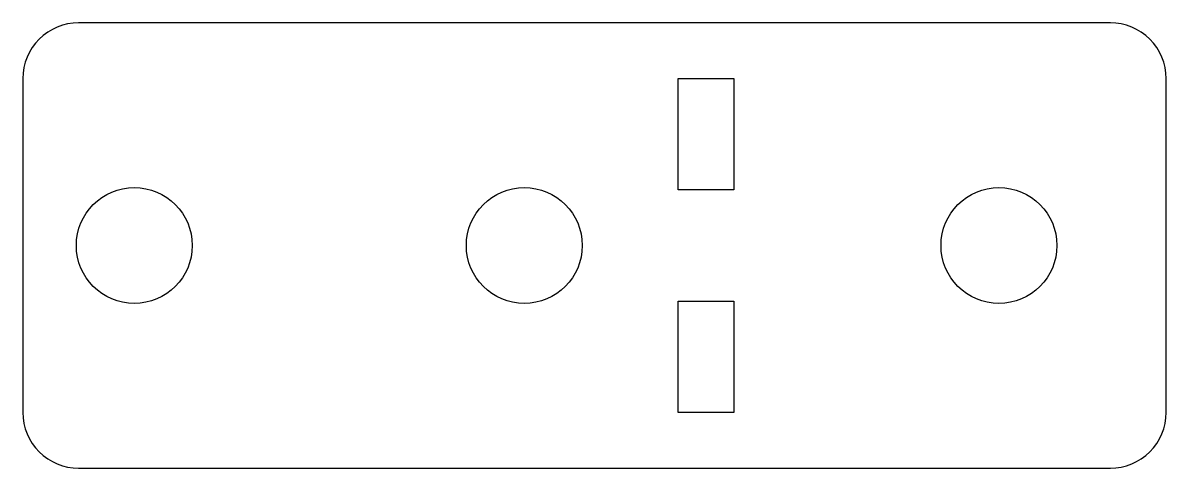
# Model space of a CAD drawing. Header units: inches. Extents: x -0.13 to 2.44, y -1 to 0.
import ezdxf

# ---------------------------------------------------------------- set-up
doc = ezdxf.new("R2010")
doc.units = ezdxf.units.IN
doc.header["$MEASUREMENT"] = 0

msp = doc.modelspace()

# ---------------------------------------------------------------- linework, layer by layer
msp.add_lwpolyline([(2.4399, -0.125, 0.414214), (2.3149, 0), (0, 0, 0.414214), (-0.125, -0.125), (-0.125, -0.875, 0.414214), (0, -1), (2.3149, -1, 0.414214), (2.4399, -0.875)], format="xyb", close=True)
for points in [[(1.47, -0.125), (1.47, -0.375), (1.345, -0.375), (1.345, -0.125)], [(1.345, -0.875), (1.345, -0.625), (1.47, -0.625), (1.47, -0.875)]]:
    msp.add_lwpolyline(points, close=True)
for centre in [(0.125, -0.5), (1, -0.5), (2.0649, -0.5)]:
    msp.add_circle(centre, 0.13)

doc.saveas('drawing.dxf')
